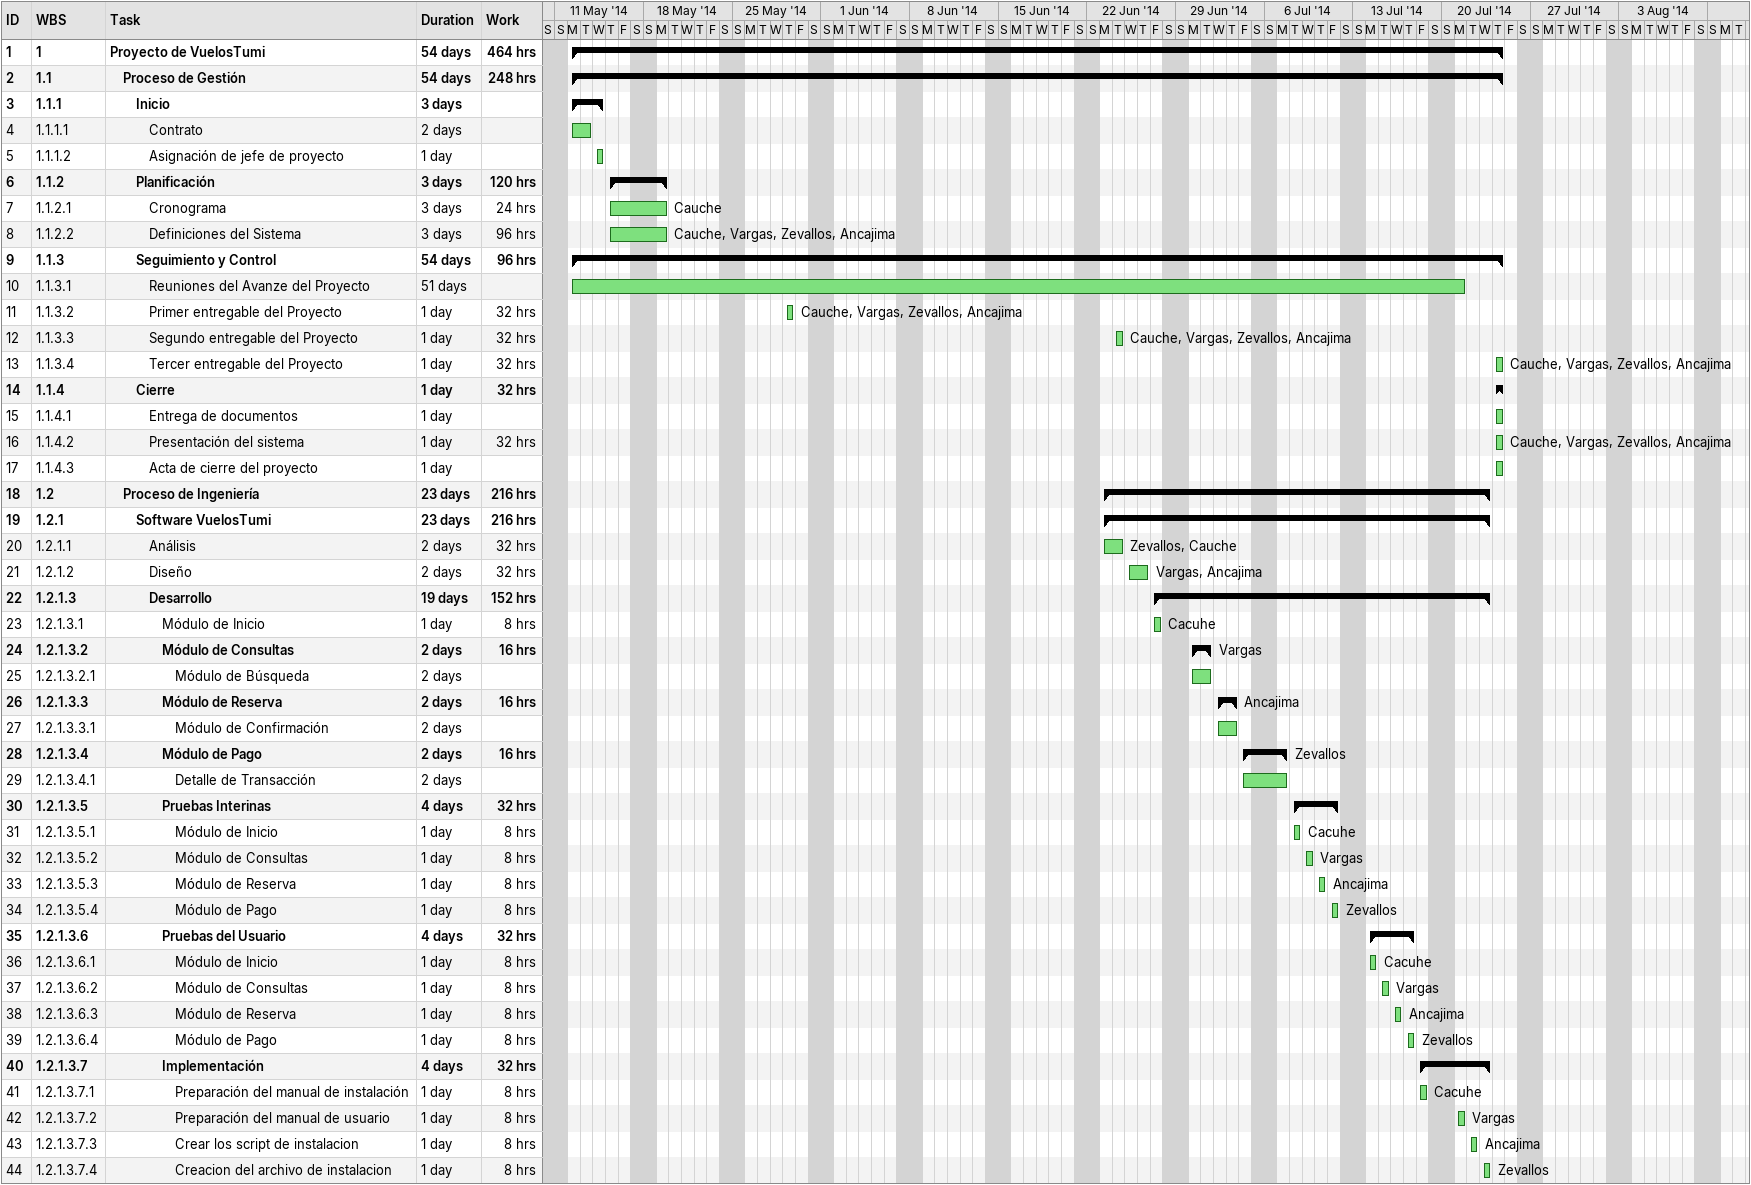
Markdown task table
| ID | WBS | Task | Duration | Start | Finish | Resources | Work (h) |
|---|---|---|---|---|---|---|---|
| 1 | 1 | **Proyecto de VuelosTumi** | 54d | 2014-05-12 | 2014-07-24 |  | 464 |
| 2 | 1.1 | **Proceso de Gestión** | 54d | 2014-05-12 | 2014-07-24 |  | 248 |
| 3 | 1.1.1 | **Inicio** | 3d | 2014-05-12 | 2014-05-14 |  |  |
| 4 | 1.1.1.1 | Contrato | 2d | 2014-05-12 | 2014-05-13 |  |  |
| 5 | 1.1.1.2 | Asignación de jefe de proyecto | 1d | 2014-05-14 | 2014-05-14 |  |  |
| 6 | 1.1.2 | **Planificación** | 3d | 2014-05-15 | 2014-05-19 |  | 120 |
| 7 | 1.1.2.1 | Cronograma | 3d | 2014-05-15 | 2014-05-19 | Cauche | 24 |
| 8 | 1.1.2.2 | Definiciones del Sistema | 3d | 2014-05-15 | 2014-05-19 | Cauche, Vargas, Zevallos, Ancajima | 96 |
| 9 | 1.1.3 | **Seguimiento y Control** | 54d | 2014-05-12 | 2014-07-24 |  | 96 |
| 10 | 1.1.3.1 | Reuniones del Avanze del Proyecto | 51d | 2014-05-12 | 2014-07-21 |  |  |
| 11 | 1.1.3.2 | Primer entregable del Proyecto | 1d | 2014-05-29 | 2014-05-29 | Cauche, Vargas, Zevallos, Ancajima | 32 |
| 12 | 1.1.3.3 | Segundo entregable del Proyecto | 1d | 2014-06-24 | 2014-06-24 | Cauche, Vargas, Zevallos, Ancajima | 32 |
| 13 | 1.1.3.4 | Tercer entregable del Proyecto | 1d | 2014-07-24 | 2014-07-24 | Cauche, Vargas, Zevallos, Ancajima | 32 |
| 14 | 1.1.4 | **Cierre** | 1d | 2014-07-24 | 2014-07-24 |  | 32 |
| 15 | 1.1.4.1 | Entrega de documentos | 1d | 2014-07-24 | 2014-07-24 |  |  |
| 16 | 1.1.4.2 | Presentación del sistema | 1d | 2014-07-24 | 2014-07-24 | Cauche, Vargas, Zevallos, Ancajima | 32 |
| 17 | 1.1.4.3 | Acta de cierre del proyecto | 1d | 2014-07-24 | 2014-07-24 |  |  |
| 18 | 1.2 | **Proceso de Ingeniería** | 23d | 2014-06-23 | 2014-07-23 |  | 216 |
| 19 | 1.2.1 | **Software VuelosTumi** | 23d | 2014-06-23 | 2014-07-23 |  | 216 |
| 20 | 1.2.1.1 | Análisis | 2d | 2014-06-23 | 2014-06-24 | Zevallos, Cauche | 32 |
| 21 | 1.2.1.2 | Diseño | 2d | 2014-06-25 | 2014-06-26 | Vargas, Ancajima | 32 |
| 22 | 1.2.1.3 | **Desarrollo** | 19d | 2014-06-27 | 2014-07-23 |  | 152 |
| 23 | 1.2.1.3.1 | Módulo de Inicio | 1d | 2014-06-27 | 2014-06-27 | Cacuhe | 8 |
| 24 | 1.2.1.3.2 | **Módulo de Consultas** | 2d | 2014-06-30 | 2014-07-01 | Vargas | 16 |
| 25 | 1.2.1.3.2.1 | Módulo de Búsqueda | 2d | 2014-06-30 | 2014-07-01 |  |  |
| 26 | 1.2.1.3.3 | **Módulo de Reserva** | 2d | 2014-07-02 | 2014-07-03 | Ancajima | 16 |
| 27 | 1.2.1.3.3.1 | Módulo de Confirmación | 2d | 2014-07-02 | 2014-07-03 |  |  |
| 28 | 1.2.1.3.4 | **Módulo de Pago** | 2d | 2014-07-04 | 2014-07-07 | Zevallos | 16 |
| 29 | 1.2.1.3.4.1 | Detalle de Transacción | 2d | 2014-07-04 | 2014-07-07 |  |  |
| 30 | 1.2.1.3.5 | **Pruebas Interinas** | 4d | 2014-07-08 | 2014-07-11 |  | 32 |
| 31 | 1.2.1.3.5.1 | Módulo de Inicio | 1d | 2014-07-08 | 2014-07-08 | Cacuhe | 8 |
| 32 | 1.2.1.3.5.2 | Módulo de Consultas | 1d | 2014-07-09 | 2014-07-09 | Vargas | 8 |
| 33 | 1.2.1.3.5.3 | Módulo de Reserva | 1d | 2014-07-10 | 2014-07-10 | Ancajima | 8 |
| 34 | 1.2.1.3.5.4 | Módulo de Pago | 1d | 2014-07-11 | 2014-07-11 | Zevallos | 8 |
| 35 | 1.2.1.3.6 | **Pruebas del Usuario** | 4d | 2014-07-14 | 2014-07-17 |  | 32 |
| 36 | 1.2.1.3.6.1 | Módulo de Inicio | 1d | 2014-07-14 | 2014-07-14 | Cacuhe | 8 |
| 37 | 1.2.1.3.6.2 | Módulo de Consultas | 1d | 2014-07-15 | 2014-07-15 | Vargas | 8 |
| 38 | 1.2.1.3.6.3 | Módulo de Reserva | 1d | 2014-07-16 | 2014-07-16 | Ancajima | 8 |
| 39 | 1.2.1.3.6.4 | Módulo de Pago | 1d | 2014-07-17 | 2014-07-17 | Zevallos | 8 |
| 40 | 1.2.1.3.7 | **Implementación** | 4d | 2014-07-18 | 2014-07-23 |  | 32 |
| 41 | 1.2.1.3.7.1 | Preparación del manual de instalación | 1d | 2014-07-18 | 2014-07-18 | Cacuhe | 8 |
| 42 | 1.2.1.3.7.2 | Preparación del manual de usuario | 1d | 2014-07-21 | 2014-07-21 | Vargas | 8 |
| 43 | 1.2.1.3.7.3 | Crear los script de instalacion | 1d | 2014-07-22 | 2014-07-22 | Ancajima | 8 |
| 44 | 1.2.1.3.7.4 | Creacion del archivo de instalacion | 1d | 2014-07-23 | 2014-07-23 | Zevallos | 8 |
